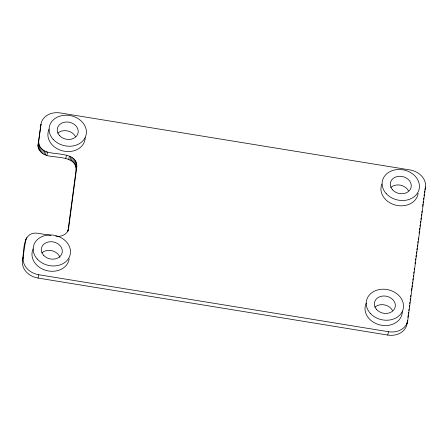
<?xml version="1.0" encoding="UTF-8"?>
<svg xmlns="http://www.w3.org/2000/svg" width="448" height="448" viewBox="0 0 448 448"><rect width="100%" height="100%" fill="white"/><g stroke="black" fill="none" stroke-linecap="round" stroke-linejoin="round"><path stroke-width="0.67" d="M76.815 166.69L76.07 170.016L67.934 231.19L68.589 228.553L76.815 166.69C77.297 152.734 57.411 154.694 49.078 152.449C43.624 151.676 38.063 146.955 38.746 141.036L40.958 124.382A17.646 14.381 12.6 0 1 60.256 112.946L409.998 169.943A17.646 14.381 12.6 0 1 425.499 187.051L407.786 320.292L407.042 323.618A17.646 14.381 12.6 0 1 387.744 335.054L38.002 278.057A17.646 14.381 12.6 0 1 22.501 260.949C24.17 250.785 22.165 230.614 38.321 233.341L51.038 235.413M76.07 170.016C76.451 155.45 55.283 158.189 46.833 155.445C42.353 154.252 38.13 150.494 37.934 145.622L40.958 124.382M22.501 260.949L25.721 239.742M407.042 323.618L407.316 321.546M407.865 317.402L408.145 315.33M408.324 313.953L408.509 312.57M408.783 310.498L408.968 309.12M409.242 307.048L409.427 305.665M409.702 303.598L409.886 302.215M410.161 300.143L410.346 298.766M410.62 296.694L410.805 295.31M411.449 290.478L411.723 288.406M411.908 287.028L412.087 285.645M412.367 283.573L412.546 282.195M412.826 280.123L413.006 278.746M413.286 276.674L413.465 275.29M413.739 273.218L413.924 271.841M414.198 269.769L414.383 268.386M415.027 263.553L415.212 262.175M415.486 260.103L415.671 258.72M415.946 256.654L416.13 255.27M416.405 253.198L416.59 251.821M416.864 249.749L417.049 248.366M417.323 246.294L417.508 244.916M417.782 242.844L417.967 241.466M418.242 239.394L418.426 238.011M419.065 233.178L419.339 231.106M419.524 229.729L419.709 228.346M419.983 226.274L420.168 224.896M420.442 222.824L420.627 221.441M420.902 219.374L421.086 217.991M421.361 215.919L421.546 214.542M421.82 212.47L422.005 211.086M422.649 206.254L422.923 204.182M423.108 202.804L423.287 201.421M423.567 199.354L423.746 197.971M424.021 195.899L424.206 194.522M424.48 192.45L424.665 191.066M37.934 145.622L38.679 142.296M38.069 146.894L38.814 143.567M38.399 148.148L39.144 144.827M38.926 149.374L39.665 146.048M39.626 150.55L40.37 147.224M40.505 151.648L41.25 148.322M41.535 152.656L42.28 149.33M42.706 153.552L43.45 150.226M43.994 154.325L44.738 150.998M25.435 241.892L26.18 238.571M26.527 238.801L26.824 237.468M45.377 154.958L46.122 151.631M46.833 155.445L47.578 152.118M38.002 278.057L38.746 274.736A17.646 14.381 12.6 0 1 23.24 257.622M65.738 158.609L66.478 155.282M68.695 159.421L69.44 156.094M70.078 160.054L70.823 156.727M71.366 160.826L72.111 157.5M72.537 161.722L73.282 158.402M73.567 162.73L74.312 159.404M74.446 163.828L75.186 160.507M75.152 165.004L75.891 161.678M75.673 166.23L76.418 162.904M76.003 167.485L76.748 164.164M387.744 335.054L388.483 331.733A17.646 14.381 12.6 0 0 407.786 320.292M424.906 189.711L425.499 187.051M68.589 228.553C67.738 234.422 61.046 237.205 55.72 236.174M38.746 274.736L388.483 331.733M402.332 311.73A18.822 15.344 12.6 0 1 380.027 324.946A18.822 15.344 12.6 0 1 366.262 303.178M418.146 193.34A18.822 15.344 12.6 0 1 395.55 205.122A18.822 15.344 12.6 0 1 381.909 184.061M69.188 258.793A18.822 15.344 12.6 0 1 46.2 270.469A18.822 15.344 12.6 0 1 33.225 248.903M85.215 137.732A18.822 15.344 12.6 0 1 62.91 150.948A18.822 15.344 12.6 0 1 49.146 129.181M390.796 187.471A10.59 8.63 12.6 0 1 408.453 190.831M374.875 307.194A10.59 8.63 12.6 0 1 392.532 310.559M57.758 133.196A10.59 8.63 12.6 0 1 75.415 136.556M41.838 252.918A10.59 8.63 12.6 0 1 52.041 250.734A10.59 8.63 12.6 0 1 59.965 257.387M40.214 127.708A17.646 14.381 12.6 0 1 41.042 124.684M376.667 309.574A10.59 8.63 12.6 0 0 394.643 308.582A10.59 8.63 12.6 0 0 383.253 296.005A10.59 8.63 12.6 0 0 376.667 309.574M392.588 189.851A10.59 8.63 12.6 0 0 410.564 188.854A10.59 8.63 12.6 0 0 399.174 176.282A10.59 8.63 12.6 0 0 392.588 189.851M43.63 255.298A10.59 8.63 12.6 0 0 61.606 254.307A10.59 8.63 12.6 0 0 50.215 241.73A10.59 8.63 12.6 0 0 43.63 255.298M59.55 135.576A10.59 8.63 12.6 0 0 77.526 134.579A10.59 8.63 12.6 0 0 66.136 122.007A10.59 8.63 12.6 0 0 59.55 135.576M370.3 313.348A18.822 15.344 12.6 0 0 402.259 311.584A18.822 15.344 12.6 0 0 382.01 289.229A18.822 15.344 12.6 0 0 370.3 313.348M386.221 193.626A18.822 15.344 12.6 0 0 418.18 191.856A18.822 15.344 12.6 0 0 397.93 169.506A18.822 15.344 12.6 0 0 386.221 193.626M37.262 259.073A18.822 15.344 12.6 0 0 69.222 257.309A18.822 15.344 12.6 0 0 48.972 234.954A18.822 15.344 12.6 0 0 37.262 259.073M53.183 139.35A18.822 15.344 12.6 0 0 85.142 137.586A18.822 15.344 12.6 0 0 64.893 115.231A18.822 15.344 12.6 0 0 53.183 139.35"/></g></svg>
